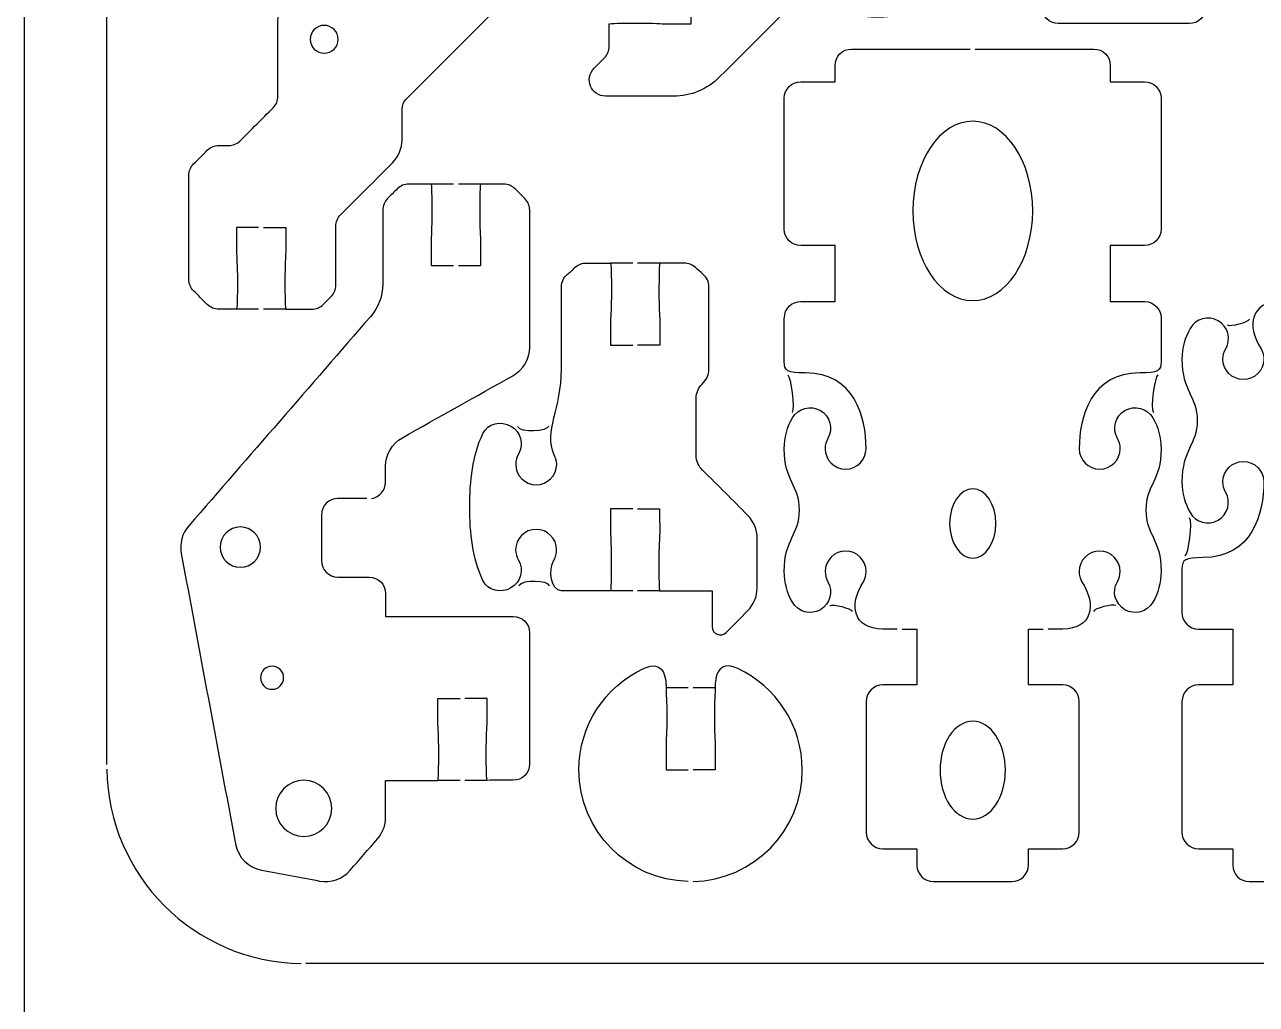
# Model space of a CAD drawing. Extents: x 0 to 410, y 0 to 455.
# Drawn here: x 0 to 75.2, y 227.5 to 287.3 of the extents above; entities that cross this region are included whole.
import ezdxf

# ---------------------------------------------------------------- set-up
doc = ezdxf.new("R2010")
doc.units = 0
doc.header["$MEASUREMENT"] = 0
doc.layers.add('DEFAULT', color=18, linetype='CONTINUOUS')

msp = doc.modelspace()

# ---------------------------------------------------------------- linework, layer by layer
at = {"layer": 'DEFAULT', "color": 18}
msp.add_lwpolyline([(410.025, 0.025), (0.025, 0.025), (0.025, 455.025), (410.025, 455.025)], close=True, dxfattribs=at)
at = {"layer": 'DEFAULT', "color": 1}
for points in [[(5.05, 242.15), (5.05, 437.847)], [(26.21, 277.58), (24.858, 277.58)], [(27.861, 277.58), (26.509, 277.58)], [(37.153, 272.757), (35.802, 272.757)], [(38.804, 272.757), (37.453, 272.757)], [(14.314, 269.935), (12.963, 269.935)], [(15.965, 269.935), (14.614, 269.935)], [(37.153, 252.755), (35.802, 252.755)], [(38.804, 252.755), (37.453, 252.755)], [(40.536, 246.818), (39.188, 246.818)], [(42.187, 246.818), (40.836, 246.818)], [(26.608, 241.177), (25.257, 241.177)], [(28.259, 241.177), (26.908, 241.177)], [(122.901, 230), (17.203, 230)]]:
    msp.add_lwpolyline(points, dxfattribs=at)
for points, knots in [([(14.614, 274.938), (15.064, 274.938), (15.515, 274.938), (15.965, 274.938), (15.965, 274.438), (15.965, 273.938), (15.965, 273.438), (15.965, 273.153), (15.916, 272.652), (15.916, 271.685), (15.916, 270.718), (15.94, 269.935), (15.965, 269.935), (16.494, 269.935), (17.023, 269.935), (17.552, 269.935), (17.817, 269.935), (18.075, 270.045), (18.262, 270.228), (18.419, 270.388), (18.577, 270.548), (18.734, 270.708), (18.921, 270.891), (19.027, 271.149), (19.027, 271.413), (19.027, 272.61), (19.027, 273.808), (19.027, 275.005), (19.027, 275.269), (19.133, 275.52), (19.32, 275.71), (20.375, 276.764), (21.429, 277.817), (22.484, 278.871), (22.858, 279.245), (23.07, 279.753), (23.07, 280.286), (23.07, 280.891), (23.07, 281.497), (23.07, 282.102), (23.07, 282.367), (23.176, 282.618), (23.363, 282.808), (26.493, 285.937), (29.623, 289.066), (32.754, 292.195), (33.128, 292.569), (33.339, 293.077), (33.339, 293.614), (33.339, 298.491), (33.339, 303.369), (33.339, 308.247), (33.339, 308.783), (33.128, 309.291), (32.754, 309.669), (32.29, 310.131), (31.827, 310.593), (31.364, 311.055), (31.177, 311.238), (30.919, 311.344), (30.655, 311.344), (30.171, 311.344), (29.688, 311.344), (29.205, 311.344), (28.651, 311.344), (28.206, 310.9), (28.206, 310.349), (28.206, 309.983), (28.206, 309.616), (28.206, 309.249), (27.501, 309.249), (26.795, 309.249), (26.09, 309.249), (25.536, 309.249), (25.091, 308.797), (25.091, 308.247), (25.091, 307.774), (25.091, 307.301), (25.091, 306.829), (24.025, 306.829), (22.958, 306.829), (21.892, 306.829), (21.863, 306.829), (21.842, 306.046), (21.842, 305.079), (21.842, 304.109), (21.892, 303.611), (21.892, 303.329), (21.892, 302.829), (21.892, 302.33), (21.892, 301.83), (21.441, 301.83), (20.991, 301.83), (20.54, 301.83)], [0, 0, 0, 0, 3.83, 3.83, 3.83, 8.08, 8.08, 8.08, 9.08, 9.08, 9.08, 10.08, 10.08, 10.08, 14.58, 14.58, 14.58, 15.58, 15.58, 15.58, 17.489241, 17.489241, 17.489241, 18.489241, 18.489241, 18.489241, 28.669241, 28.669241, 28.669241, 29.669241, 29.669241, 29.669241, 42.347667, 42.347667, 42.347667, 43.347667, 43.347667, 43.347667, 48.497667, 48.497667, 48.497667, 49.497667, 49.497667, 49.497667, 87.136962, 87.136962, 87.136962, 88.136962, 88.136962, 88.136962, 129.616962, 129.616962, 129.616962, 130.616962, 130.616962, 130.616962, 136.181897, 136.181897, 136.181897, 137.181897, 137.181897, 137.181897, 141.291897, 141.291897, 141.291897, 142.291897, 142.291897, 142.291897, 145.411897, 145.411897, 145.411897, 151.411897, 151.411897, 151.411897, 152.411897, 152.411897, 152.411897, 156.431897, 156.431897, 156.431897, 165.501897, 165.501897, 165.501897, 166.501897, 166.501897, 166.501897, 167.501897, 167.501897, 167.501897, 171.751897, 171.751897, 171.751897, 175.581897, 175.581897, 175.581897, 175.581897]), ([(74.138, 293.518), (74.138, 292.836), (74.138, 292.154), (74.138, 291.472), (74.138, 290.918), (73.686, 290.47), (73.136, 290.47), (72.804, 290.47), (72.473, 290.47), (72.141, 290.47), (72.14, 289.772), (72.139, 289.073), (72.138, 288.375), (72.138, 287.821), (71.69, 287.373), (71.136, 287.373), (68.47, 287.374), (65.804, 287.375), (63.138, 287.377), (62.588, 287.377), (62.14, 287.825), (62.14, 288.378), (62.14, 289.077), (62.14, 289.775), (62.14, 290.474), (61.001, 290.474), (59.861, 290.474), (58.722, 290.474), (58.722, 290.468), (58.722, 290.462), (58.722, 290.456), (56.985, 290.456), (55.248, 290.456), (53.511, 290.456), (53.511, 289.897), (53.511, 289.337), (53.511, 288.777), (53.511, 288.227), (53.063, 287.779), (52.509, 287.779), (52.242, 287.779), (51.975, 287.779), (51.708, 287.779), (51.444, 287.779), (51.19, 287.881), (51.003, 288.068), (50.474, 288.597), (49.944, 289.126), (49.415, 289.655), (49.027, 290.044), (48.392, 290.044), (48.004, 289.655), (46.157, 287.809), (44.309, 285.963), (42.462, 284.117), (41.711, 283.365), (40.695, 282.946), (39.636, 282.946), (38.259, 282.946), (36.882, 282.946), (35.505, 282.946), (34.613, 282.946), (34.168, 284.022), (34.796, 284.653), (35.007, 284.864), (35.217, 285.074), (35.428, 285.285), (35.611, 285.472), (35.717, 285.722), (35.717, 285.987), (35.717, 286.445), (35.717, 286.904), (35.717, 287.362), (35.717, 287.391), (36.5, 287.412), (37.467, 287.412), (38.433, 287.412), (38.931, 287.362), (39.217, 287.362), (39.716, 287.362), (40.216, 287.362), (40.716, 287.362), (40.716, 287.812), (40.716, 288.261), (40.716, 288.71)], [0, 0, 0, 0, 5.8, 5.8, 5.8, 6.8, 6.8, 6.8, 9.62, 9.62, 9.62, 15.560008, 15.560008, 15.560008, 16.560008, 16.560008, 16.560008, 39.230011, 39.230011, 39.230011, 40.230011, 40.230011, 40.230011, 46.170011, 46.170011, 46.170011, 55.860011, 55.860011, 55.860011, 55.910011, 55.910011, 55.910011, 70.680011, 70.680011, 70.680011, 75.440011, 75.440011, 75.440011, 76.440011, 76.440011, 76.440011, 78.710011, 78.710011, 78.710011, 79.710011, 79.710011, 79.710011, 86.073972, 86.073972, 86.073972, 87.073972, 87.073972, 87.073972, 109.284197, 109.284197, 109.284197, 110.284197, 110.284197, 110.284197, 121.994197, 121.994197, 121.994197, 122.994197, 122.994197, 122.994197, 125.525639, 125.525639, 125.525639, 126.525639, 126.525639, 126.525639, 130.425639, 130.425639, 130.425639, 131.425639, 131.425639, 131.425639, 132.425639, 132.425639, 132.425639, 136.675639, 136.675639, 136.675639, 140.495639, 140.495639, 140.495639, 140.495639]), ([(14.314, 274.938), (13.865, 274.938), (13.416, 274.938), (12.966, 274.938), (12.966, 274.438), (12.966, 273.938), (12.966, 273.438), (12.966, 273.153), (13.016, 272.652), (13.016, 271.685), (13.016, 270.718), (12.995, 269.935), (12.966, 269.935), (12.604, 269.935), (12.242, 269.935), (11.88, 269.935), (11.615, 269.935), (11.361, 270.045), (11.174, 270.228), (10.898, 270.506), (10.622, 270.783), (10.345, 271.061), (10.158, 271.244), (10.052, 271.502), (10.052, 271.766), (10.052, 273.879), (10.052, 275.992), (10.052, 278.106), (10.052, 278.377), (10.158, 278.628), (10.345, 278.818), (10.622, 279.092), (10.898, 279.366), (11.174, 279.64), (11.361, 279.827), (11.615, 279.933), (11.88, 279.933), (12.081, 279.933), (12.282, 279.933), (12.483, 279.933), (12.751, 279.933), (13.005, 280.039), (13.192, 280.229), (13.861, 280.898), (14.53, 281.567), (15.199, 282.237), (15.386, 282.42), (15.492, 282.678), (15.492, 282.942), (15.492, 284.493), (15.492, 286.044), (15.492, 287.595), (15.492, 287.86), (15.598, 288.11), (15.785, 288.301), (17.182, 289.698), (18.579, 291.095), (19.976, 292.492), (20.315, 292.83), (20.763, 293.032), (21.239, 293.067)], [0, 0, 0, 0, 3.82, 3.82, 3.82, 8.07, 8.07, 8.07, 9.07, 9.07, 9.07, 10.07, 10.07, 10.07, 13.15, 13.15, 13.15, 14.15, 14.15, 14.15, 17.48048, 17.48048, 17.48048, 18.48048, 18.48048, 18.48048, 36.45048, 36.45048, 36.45048, 37.45048, 37.45048, 37.45048, 40.75977, 40.75977, 40.75977, 41.75977, 41.75977, 41.75977, 43.46977, 43.46977, 43.46977, 44.46977, 44.46977, 44.46977, 52.516646, 52.516646, 52.516646, 53.516646, 53.516646, 53.516646, 66.706646, 66.706646, 66.706646, 67.706646, 67.706646, 67.706646, 84.507503, 84.507503, 84.507503, 85.507503, 85.507503, 85.507503, 85.507503]), ([(17.464, 286.418), (17.464, 286.888), (17.845, 287.269), (18.314, 287.269), (18.786, 287.269), (19.167, 286.888), (19.167, 286.418), (19.167, 285.946), (18.786, 285.565), (18.314, 285.565), (17.845, 285.565), (17.464, 285.946), (17.464, 286.418)], [1, 1, 1, 1, 2, 2, 2, 3, 3, 3, 4, 4, 4, 5, 5, 5, 5]), ([(53.31, 250.416), (53.009, 250.416), (52.708, 250.416), (52.407, 250.416), (50.622, 250.416), (50.318, 251.873), (51.236, 253.305), (51.352, 253.485), (51.405, 253.7), (51.405, 253.93), (51.405, 254.618), (50.844, 255.178), (50.153, 255.178), (49.465, 255.178), (48.904, 254.618), (48.904, 253.93), (48.904, 253.7), (48.964, 253.489), (49.073, 253.305), (49.419, 252.709), (49.211, 251.94), (48.615, 251.594), (48.015, 251.252), (47.253, 251.457), (46.907, 252.053), (46.586, 252.603), (46.403, 253.245), (46.403, 253.93), (46.403, 255.912), (47.334, 256.159), (47.334, 257.68), (47.334, 259.197), (46.403, 259.444), (46.403, 261.426), (46.403, 262.111), (46.586, 262.753), (46.904, 263.303), (47.249, 263.903), (48.015, 264.107), (48.611, 263.762), (49.211, 263.416), (49.415, 262.65), (49.07, 262.051), (48.96, 261.867), (48.9, 261.655), (48.9, 261.426), (48.9, 260.738), (49.461, 260.177), (50.153, 260.177), (50.841, 260.177), (51.401, 260.738), (51.401, 261.426), (51.401, 263.363), (50.689, 266.048), (47.697, 266.048), (46.586, 266.048), (46.403, 266.164), (46.403, 266.753), (46.403, 267.639), (46.403, 268.524), (46.403, 269.41), (46.406, 269.41), (46.41, 269.41), (46.413, 269.41), (46.413, 269.963), (46.861, 270.408), (47.415, 270.408), (48.114, 270.408), (48.812, 270.408), (49.511, 270.408), (49.511, 271.547), (49.511, 272.687), (49.511, 273.826), (48.81, 273.826), (48.109, 273.826), (47.408, 273.826), (46.858, 273.826), (46.41, 274.274), (46.41, 274.825), (46.41, 277.491), (46.41, 280.156), (46.41, 282.822), (46.41, 283.376), (46.854, 283.824), (47.408, 283.824), (48.109, 283.825), (48.81, 283.826), (49.511, 283.828), (49.511, 284.159), (49.511, 284.491), (49.511, 284.822), (49.511, 285.376), (49.959, 285.824), (50.509, 285.824), (52.927, 285.824), (55.344, 285.824), (57.762, 285.824)], [0, 0, 0, 0, 2.56, 2.56, 2.56, 3.56, 3.56, 3.56, 4.56, 4.56, 4.56, 5.56, 5.56, 5.56, 6.56, 6.56, 6.56, 7.56, 7.56, 7.56, 8.56, 8.56, 8.56, 9.56, 9.56, 9.56, 10.56, 10.56, 10.56, 11.56, 11.56, 11.56, 12.56, 12.56, 12.56, 13.56, 13.56, 13.56, 14.56, 14.56, 14.56, 15.56, 15.56, 15.56, 16.56, 16.56, 16.56, 17.56, 17.56, 17.56, 18.56, 18.56, 18.56, 19.56, 19.56, 19.56, 20.56, 20.56, 20.56, 28.09, 28.09, 28.09, 28.12, 28.12, 28.12, 29.12, 29.12, 29.12, 35.06, 35.06, 35.06, 44.75, 44.75, 44.75, 50.71, 50.71, 50.71, 51.71, 51.71, 51.71, 74.38, 74.38, 74.38, 75.38, 75.38, 75.38, 81.340008, 81.340008, 81.340008, 84.160008, 84.160008, 84.160008, 85.160008, 85.160008, 85.160008, 105.720008, 105.720008, 105.720008, 105.720008]), ([(58.062, 285.824), (60.478, 285.824), (62.895, 285.824), (65.311, 285.824), (65.865, 285.824), (66.313, 285.376), (66.313, 284.822), (66.313, 284.491), (66.313, 284.159), (66.313, 283.828), (67.012, 283.826), (67.71, 283.825), (68.409, 283.824), (68.963, 283.824), (69.411, 283.376), (69.411, 282.822), (69.411, 280.158), (69.411, 277.493), (69.411, 274.828), (69.411, 274.278), (68.959, 273.826), (68.409, 273.826), (67.71, 273.826), (67.012, 273.826), (66.313, 273.826), (66.313, 272.687), (66.313, 271.547), (66.313, 270.408), (67.014, 270.408), (67.715, 270.408), (68.416, 270.408), (68.966, 270.408), (69.414, 269.96), (69.414, 269.41), (69.414, 268.524), (69.414, 267.639), (69.414, 266.753), (69.414, 266.164), (69.234, 266.048), (68.123, 266.048), (65.132, 266.048), (64.415, 263.363), (64.415, 261.426), (64.415, 260.738), (64.976, 260.177), (65.664, 260.177), (66.356, 260.177), (66.917, 260.738), (66.917, 261.426), (66.917, 261.655), (66.857, 261.867), (66.747, 262.051), (66.402, 262.65), (66.606, 263.416), (67.206, 263.762), (67.802, 264.107), (68.568, 263.903), (68.913, 263.303), (69.231, 262.753), (69.414, 262.111), (69.414, 261.426), (69.414, 259.444), (68.483, 259.197), (68.483, 257.68), (68.483, 256.159), (69.414, 255.912), (69.414, 253.93), (69.414, 253.245), (69.231, 252.603), (68.91, 252.053), (68.564, 251.457), (67.802, 251.252), (67.202, 251.594), (66.606, 251.94), (66.398, 252.709), (66.744, 253.305), (66.853, 253.489), (66.913, 253.7), (66.913, 253.93), (66.913, 254.618), (66.352, 255.178), (65.664, 255.178), (64.973, 255.178), (64.412, 254.618), (64.412, 253.93), (64.412, 253.7), (64.468, 253.485), (64.581, 253.305), (65.502, 251.873), (65.199, 250.416), (63.41, 250.416), (63.11, 250.416), (62.81, 250.416), (62.51, 250.416)], [0, 0, 0, 0, 20.55, 20.55, 20.55, 21.55, 21.55, 21.55, 24.37, 24.37, 24.37, 30.310008, 30.310008, 30.310008, 31.310008, 31.310008, 31.310008, 53.970008, 53.970008, 53.970008, 54.970008, 54.970008, 54.970008, 60.910008, 60.910008, 60.910008, 70.600008, 70.600008, 70.600008, 76.560008, 76.560008, 76.560008, 77.560008, 77.560008, 77.560008, 85.090008, 85.090008, 85.090008, 86.090008, 86.090008, 86.090008, 87.090008, 87.090008, 87.090008, 88.090008, 88.090008, 88.090008, 89.090008, 89.090008, 89.090008, 90.090008, 90.090008, 90.090008, 91.090008, 91.090008, 91.090008, 92.090008, 92.090008, 92.090008, 93.090008, 93.090008, 93.090008, 94.090008, 94.090008, 94.090008, 95.090008, 95.090008, 95.090008, 96.090008, 96.090008, 96.090008, 97.090008, 97.090008, 97.090008, 98.090008, 98.090008, 98.090008, 99.090008, 99.090008, 99.090008, 100.090008, 100.090008, 100.090008, 101.090008, 101.090008, 101.090008, 102.090008, 102.090008, 102.090008, 103.090008, 103.090008, 103.090008, 105.640008, 105.640008, 105.640008, 105.640008]), ([(54.254, 275.942), (54.254, 278.965), (55.891, 281.417), (57.912, 281.417), (59.933, 281.417), (61.574, 278.965), (61.574, 275.942), (61.574, 272.915), (59.933, 270.463), (57.912, 270.463), (55.891, 270.463), (54.254, 272.915), (54.254, 275.942)], [1, 1, 1, 1, 2, 2, 2, 3, 3, 3, 4, 4, 4, 5, 5, 5, 5]), ([(26.21, 272.581), (25.76, 272.581), (25.311, 272.581), (24.862, 272.581), (24.862, 273.081), (24.862, 273.581), (24.862, 274.08), (24.862, 274.366), (24.911, 274.863), (24.911, 275.83), (24.911, 276.797), (24.89, 277.58), (24.862, 277.58), (24.403, 277.58), (23.945, 277.58), (23.486, 277.58), (23.222, 277.58), (22.964, 277.474), (22.777, 277.287), (22.58, 277.091), (22.382, 276.894), (22.184, 276.698), (21.997, 276.511), (21.892, 276.257), (21.892, 275.989), (21.892, 274.481), (21.892, 272.974), (21.892, 271.466), (21.892, 270.743), (21.631, 270.045), (21.154, 269.498), (17.45, 265.236), (13.746, 260.975), (10.042, 256.713), (9.643, 256.251), (9.474, 255.634), (9.587, 255.034), (10.691, 249.12), (11.795, 243.206), (12.899, 237.293), (13.047, 236.481), (13.682, 235.85), (14.494, 235.695), (15.67, 235.473), (16.846, 235.252), (18.022, 235.031), (18.72, 234.901), (19.436, 235.148), (19.902, 235.688), (20.458, 236.327), (21.014, 236.967), (21.571, 237.607), (21.885, 237.97), (22.061, 238.436), (22.061, 238.919), (22.061, 239.672), (22.061, 240.424), (22.061, 241.177), (23.127, 241.177), (24.194, 241.177), (25.261, 241.177), (25.289, 241.177), (25.31, 241.96), (25.31, 242.927), (25.31, 243.893), (25.261, 244.391), (25.261, 244.676), (25.261, 245.176), (25.261, 245.676), (25.261, 246.176), (25.71, 246.176), (26.159, 246.176), (26.608, 246.176)], [0, 0, 0, 0, 3.82, 3.82, 3.82, 8.07, 8.07, 8.07, 9.07, 9.07, 9.07, 10.07, 10.07, 10.07, 13.97, 13.97, 13.97, 14.97, 14.97, 14.97, 17.338818, 17.338818, 17.338818, 18.338818, 18.338818, 18.338818, 31.158818, 31.158818, 31.158818, 32.158818, 32.158818, 32.158818, 80.175353, 80.175353, 80.175353, 81.175353, 81.175353, 81.175353, 132.334479, 132.334479, 132.334479, 133.334479, 133.334479, 133.334479, 143.509665, 143.509665, 143.509665, 144.509665, 144.509665, 144.509665, 151.718444, 151.718444, 151.718444, 152.718444, 152.718444, 152.718444, 159.118444, 159.118444, 159.118444, 168.188444, 168.188444, 168.188444, 169.188444, 169.188444, 169.188444, 170.188444, 170.188444, 170.188444, 174.438444, 174.438444, 174.438444, 178.258444, 178.258444, 178.258444, 178.258444]), ([(21.211, 258.392), (21.694, 258.463), (22.064, 258.879), (22.064, 259.38), (22.064, 259.705), (22.064, 260.029), (22.064, 260.354), (22.064, 261.077), (22.456, 261.744), (23.088, 262.096), (25.338, 263.358), (27.589, 264.62), (29.84, 265.882), (30.471, 266.235), (30.863, 266.901), (30.863, 267.624), (30.863, 270.413), (30.863, 273.201), (30.863, 275.989), (30.863, 276.257), (30.757, 276.511), (30.566, 276.698), (30.37, 276.894), (30.174, 277.091), (29.977, 277.287), (29.79, 277.474), (29.536, 277.58), (29.272, 277.58), (28.801, 277.58), (28.331, 277.58), (27.861, 277.58), (27.836, 277.58), (27.811, 276.797), (27.811, 275.83), (27.811, 274.863), (27.861, 274.366), (27.861, 274.08), (27.861, 273.581), (27.861, 273.081), (27.861, 272.581), (27.41, 272.581), (26.96, 272.581), (26.509, 272.581)], [0, 0, 0, 0, 1, 1, 1, 3.76, 3.76, 3.76, 4.76, 4.76, 4.76, 26.702482, 26.702482, 26.702482, 27.702482, 27.702482, 27.702482, 51.412482, 51.412482, 51.412482, 52.412482, 52.412482, 52.412482, 54.774218, 54.774218, 54.774218, 55.774218, 55.774218, 55.774218, 59.774218, 59.774218, 59.774218, 60.774218, 60.774218, 60.774218, 61.774218, 61.774218, 61.774218, 66.024218, 66.024218, 66.024218, 69.854218, 69.854218, 69.854218, 69.854218]), ([(37.153, 257.754), (36.701, 257.754), (36.25, 257.754), (35.798, 257.754), (35.799, 257.254), (35.8, 256.754), (35.802, 256.254), (35.802, 255.972), (35.851, 255.471), (35.847, 254.508), (35.847, 253.556), (35.823, 252.78), (35.798, 252.755), (34.799, 252.755), (33.799, 252.755), (32.799, 252.755), (32.136, 252.755), (31.992, 254.028), (32.337, 254.625), (32.443, 254.808), (32.507, 255.023), (32.507, 255.249), (32.507, 255.94), (31.946, 256.501), (31.258, 256.501), (30.566, 256.501), (30.005, 255.94), (30.005, 255.249), (30.005, 255.023), (30.065, 254.815), (30.175, 254.628), (30.524, 254.035), (30.316, 253.27), (29.716, 252.921), (29.12, 252.579), (28.298, 252.748), (28.005, 253.372), (27.37, 254.723), (27.201, 256.283), (27.201, 257.863), (27.201, 259.44), (27.367, 261.003), (28.005, 262.347), (28.302, 262.975), (29.12, 263.151), (29.72, 262.802), (30.316, 262.46), (30.524, 261.694), (30.178, 261.095), (30.073, 260.911), (30.009, 260.696), (30.009, 260.47), (30.009, 259.779), (30.57, 259.218), (31.258, 259.218), (31.949, 259.218), (32.51, 259.779), (32.51, 260.47), (32.51, 260.696), (32.429, 260.897), (32.341, 261.091), (31.734, 262.435), (32.803, 263.906), (32.803, 266.28), (32.803, 267.54), (32.796, 270.052), (32.803, 271.307), (32.803, 271.604), (32.934, 271.886), (33.163, 272.073), (33.329, 272.207), (33.491, 272.348), (33.646, 272.5), (33.823, 272.669), (34.069, 272.757), (34.323, 272.761), (34.817, 272.76), (35.311, 272.759), (35.805, 272.757), (35.833, 272.729), (35.855, 271.957), (35.855, 271.008), (35.855, 270.045), (35.802, 269.544), (35.805, 269.254), (35.804, 268.755), (35.803, 268.255), (35.802, 267.755), (36.252, 267.755), (36.702, 267.755), (37.153, 267.755)], [0, 0, 0, 0, 3.84, 3.84, 3.84, 8.090012, 8.090012, 8.090012, 9.090012, 9.090012, 9.090012, 10.090012, 10.090012, 10.090012, 18.590012, 18.590012, 18.590012, 19.590012, 19.590012, 19.590012, 20.590012, 20.590012, 20.590012, 21.590012, 21.590012, 21.590012, 22.590012, 22.590012, 22.590012, 23.590012, 23.590012, 23.590012, 24.590012, 24.590012, 24.590012, 25.590012, 25.590012, 25.590012, 26.590012, 26.590012, 26.590012, 27.590012, 27.590012, 27.590012, 28.590012, 28.590012, 28.590012, 29.590012, 29.590012, 29.590012, 30.590012, 30.590012, 30.590012, 31.590012, 31.590012, 31.590012, 32.590012, 32.590012, 32.590012, 33.590012, 33.590012, 33.590012, 34.590012, 34.590012, 34.590012, 35.590012, 35.590012, 35.590012, 36.590012, 36.590012, 36.590012, 37.590012, 37.590012, 37.590012, 38.590012, 38.590012, 38.590012, 42.790024, 42.790024, 42.790024, 43.790024, 43.790024, 43.790024, 44.790024, 44.790024, 44.790024, 49.040035, 49.040035, 49.040035, 52.870035, 52.870035, 52.870035, 52.870035]), ([(37.453, 257.754), (37.901, 257.754), (38.349, 257.754), (38.797, 257.754), (38.798, 257.254), (38.799, 256.754), (38.8, 256.254), (38.797, 255.969), (38.747, 255.471), (38.747, 254.505), (38.747, 253.559), (38.768, 252.783), (38.797, 252.755), (39.864, 252.755), (40.932, 252.755), (42, 252.755), (42, 252.023), (42, 251.292), (42, 250.561), (42, 250.113), (42.536, 249.89), (42.85, 250.204), (43.288, 250.642), (43.725, 251.079), (44.162, 251.517), (44.536, 251.891), (44.748, 252.399), (44.748, 252.928), (44.749, 253.937), (44.75, 254.946), (44.752, 255.955), (44.752, 256.484), (44.54, 256.995), (44.166, 257.369), (43.262, 258.275), (42.357, 259.18), (41.45, 260.082), (41.438, 260.094), (41.426, 260.106), (41.414, 260.117), (41.171, 260.347), (41.026, 260.671), (41.026, 261.01), (41.027, 262.175), (41.029, 263.341), (41.03, 264.506), (41.03, 264.834), (41.16, 265.141), (41.39, 265.367), (41.637, 265.61), (41.806, 265.921), (41.806, 266.27), (41.806, 267.949), (41.806, 269.628), (41.806, 271.307), (41.809, 271.604), (41.675, 271.886), (41.443, 272.073), (41.284, 272.204), (41.125, 272.341), (40.977, 272.486), (40.793, 272.662), (40.546, 272.757), (40.292, 272.757), (39.796, 272.757), (39.3, 272.757), (38.804, 272.757), (38.779, 272.733), (38.754, 271.96), (38.754, 271.011), (38.754, 270.045), (38.8, 269.54), (38.804, 269.254), (38.803, 268.755), (38.801, 268.255), (38.8, 267.755), (38.351, 267.755), (37.902, 267.755), (37.453, 267.755)], [0, 0, 0, 0, 3.81, 3.81, 3.81, 8.060012, 8.060012, 8.060012, 9.060012, 9.060012, 9.060012, 10.060012, 10.060012, 10.060012, 19.140012, 19.140012, 19.140012, 25.360012, 25.360012, 25.360012, 26.360012, 26.360012, 26.360012, 31.620886, 31.620886, 31.620886, 32.620886, 32.620886, 32.620886, 41.200892, 41.200892, 41.200892, 42.200892, 42.200892, 42.200892, 53.09741, 53.09741, 53.09741, 53.238831, 53.238831, 53.238831, 54.238831, 54.238831, 54.238831, 64.148836, 64.148836, 64.148836, 65.148836, 65.148836, 65.148836, 66.148836, 66.148836, 66.148836, 80.428836, 80.428836, 80.428836, 81.428836, 81.428836, 81.428836, 82.428836, 82.428836, 82.428836, 83.428836, 83.428836, 83.428836, 87.648836, 87.648836, 87.648836, 88.648836, 88.648836, 88.648836, 89.648836, 89.648836, 89.648836, 93.898848, 93.898848, 93.898848, 97.718848, 97.718848, 97.718848, 97.718848]), ([(77.592, 270.408), (77.292, 270.408), (76.992, 270.408), (76.692, 270.408), (74.904, 270.408), (74.6, 268.951), (75.521, 267.519), (75.634, 267.339), (75.69, 267.124), (75.69, 266.894), (75.69, 266.206), (75.129, 265.645), (74.438, 265.645), (73.75, 265.645), (73.189, 266.206), (73.189, 266.894), (73.189, 267.124), (73.249, 267.335), (73.358, 267.519), (73.704, 268.115), (73.496, 268.884), (72.9, 269.23), (72.3, 269.572), (71.538, 269.367), (71.192, 268.771), (70.871, 268.221), (70.688, 267.579), (70.688, 266.894), (70.688, 264.912), (71.619, 264.665), (71.619, 263.144), (71.619, 261.627), (70.688, 261.38), (70.688, 259.398), (70.688, 258.713), (70.871, 258.071), (71.189, 257.521), (71.534, 256.921), (72.3, 256.717), (72.896, 257.062), (73.496, 257.408), (73.701, 258.174), (73.355, 258.773), (73.245, 258.957), (73.185, 259.168), (73.185, 259.398), (73.185, 260.086), (73.746, 260.647), (74.438, 260.647), (75.126, 260.647), (75.687, 260.086), (75.687, 259.398), (75.687, 257.461), (74.971, 254.776), (71.979, 254.776), (70.868, 254.776), (70.688, 254.66), (70.688, 254.071), (70.688, 253.185), (70.688, 252.3), (70.688, 251.414), (70.688, 250.864), (71.136, 250.416), (71.686, 250.416), (72.387, 250.416), (73.088, 250.416), (73.789, 250.416), (73.789, 249.277), (73.789, 248.137), (73.789, 246.998), (73.09, 246.998), (72.392, 246.998), (71.693, 246.998), (71.143, 246.998), (70.691, 246.546), (70.691, 245.996), (70.691, 243.331), (70.691, 240.666), (70.691, 238.002), (70.691, 237.448), (71.139, 237), (71.693, 237), (72.392, 236.999), (73.09, 236.997), (73.789, 236.996), (73.789, 236.665), (73.789, 236.333), (73.789, 236.001), (73.789, 235.448), (74.237, 235), (74.791, 235), (77.207, 235), (79.624, 235), (82.04, 235)], [0, 0, 0, 0, 2.55, 2.55, 2.55, 3.55, 3.55, 3.55, 4.55, 4.55, 4.55, 5.55, 5.55, 5.55, 6.55, 6.55, 6.55, 7.55, 7.55, 7.55, 8.55, 8.55, 8.55, 9.55, 9.55, 9.55, 10.55, 10.55, 10.55, 11.55, 11.55, 11.55, 12.55, 12.55, 12.55, 13.55, 13.55, 13.55, 14.55, 14.55, 14.55, 15.55, 15.55, 15.55, 16.55, 16.55, 16.55, 17.55, 17.55, 17.55, 18.55, 18.55, 18.55, 19.55, 19.55, 19.55, 20.55, 20.55, 20.55, 28.08, 28.08, 28.08, 29.08, 29.08, 29.08, 35.04, 35.04, 35.04, 44.73, 44.73, 44.73, 50.67, 50.67, 50.67, 51.67, 51.67, 51.67, 74.33, 74.33, 74.33, 75.33, 75.33, 75.33, 81.270008, 81.270008, 81.270008, 84.090008, 84.090008, 84.090008, 85.090008, 85.090008, 85.090008, 105.640008, 105.640008, 105.640008, 105.640008]), ([(56.501, 256.86), (56.501, 258.028), (57.132, 258.976), (57.915, 258.976), (58.695, 258.976), (59.327, 258.028), (59.327, 256.86), (59.327, 255.692), (58.695, 254.747), (57.915, 254.747), (57.132, 254.747), (56.501, 255.692), (56.501, 256.86)], [1, 1, 1, 1, 2, 2, 2, 3, 3, 3, 4, 4, 4, 5, 5, 5, 5]), ([(20.911, 258.382), (20.324, 258.382), (19.737, 258.382), (19.151, 258.382), (18.597, 258.382), (18.149, 257.934), (18.149, 257.383), (18.149, 256.451), (18.149, 255.518), (18.149, 254.586), (18.149, 254.035), (18.597, 253.587), (19.151, 253.587), (19.788, 253.587), (20.425, 253.587), (21.063, 253.587), (21.613, 253.587), (22.061, 253.143), (22.061, 252.589), (22.061, 252.119), (22.061, 251.648), (22.061, 251.178), (24.66, 251.178), (27.259, 251.178), (29.857, 251.178), (30.408, 251.178), (30.859, 250.73), (30.859, 250.176), (30.859, 247.511), (30.859, 244.847), (30.859, 242.182), (30.859, 241.628), (30.411, 241.18), (29.857, 241.18), (29.325, 241.179), (28.792, 241.178), (28.259, 241.177), (28.235, 241.177), (28.21, 241.96), (28.21, 242.927), (28.21, 243.893), (28.259, 244.391), (28.259, 244.676), (28.259, 245.176), (28.259, 245.676), (28.259, 246.176), (27.809, 246.176), (27.358, 246.176), (26.908, 246.176)], [0, 0, 0, 0, 4.99, 4.99, 4.99, 5.99, 5.99, 5.99, 13.92, 13.92, 13.92, 14.92, 14.92, 14.92, 20.34, 20.34, 20.34, 21.34, 21.34, 21.34, 25.34, 25.34, 25.34, 47.44, 47.44, 47.44, 48.44, 48.44, 48.44, 71.1, 71.1, 71.1, 72.1, 72.1, 72.1, 76.630011, 76.630011, 76.630011, 77.630011, 77.630011, 77.630011, 78.630011, 78.630011, 78.630011, 82.880011, 82.880011, 82.880011, 86.710011, 86.710011, 86.710011, 86.710011]), ([(14.43, 255.416), (14.43, 254.735), (13.876, 254.185), (13.198, 254.185), (12.518, 254.185), (11.967, 254.735), (11.967, 255.416), (11.967, 256.097), (12.518, 256.647), (13.198, 256.647), (13.876, 256.647), (14.43, 256.097), (14.43, 255.416)], [1, 1, 1, 1, 2, 2, 2, 3, 3, 3, 4, 4, 4, 5, 5, 5, 5]), ([(53.61, 250.416), (53.91, 250.416), (54.21, 250.416), (54.509, 250.416), (54.509, 249.277), (54.509, 248.137), (54.509, 246.998), (53.811, 246.998), (53.112, 246.998), (52.414, 246.998), (51.86, 246.998), (51.412, 246.55), (51.412, 245.999), (51.412, 243.333), (51.412, 240.668), (51.412, 238.002), (51.412, 237.448), (51.86, 237), (52.414, 237), (53.112, 236.999), (53.811, 236.997), (54.509, 236.996), (54.509, 236.665), (54.509, 236.333), (54.509, 236.001), (54.509, 235.448), (54.957, 235), (55.511, 235), (57.112, 235), (58.712, 235), (60.313, 235), (60.863, 235), (61.311, 235.448), (61.311, 236.001), (61.311, 236.333), (61.311, 236.665), (61.311, 236.996), (62.012, 236.997), (62.713, 236.999), (63.414, 237), (63.967, 237), (64.412, 237.448), (64.412, 238.002), (64.412, 240.668), (64.412, 243.333), (64.412, 245.999), (64.412, 246.55), (63.964, 246.998), (63.414, 246.998), (62.713, 246.998), (62.012, 246.998), (61.311, 246.998), (61.311, 248.137), (61.311, 249.277), (61.311, 250.416), (61.611, 250.416), (61.911, 250.416), (62.211, 250.416)], [0, 0, 0, 0, 2.55, 2.55, 2.55, 12.24, 12.24, 12.24, 18.18, 18.18, 18.18, 19.18, 19.18, 19.18, 41.85, 41.85, 41.85, 42.85, 42.85, 42.85, 48.790008, 48.790008, 48.790008, 51.610008, 51.610008, 51.610008, 52.610008, 52.610008, 52.610008, 66.220008, 66.220008, 66.220008, 67.220008, 67.220008, 67.220008, 70.040008, 70.040008, 70.040008, 76.000017, 76.000017, 76.000017, 77.000017, 77.000017, 77.000017, 99.670017, 99.670017, 99.670017, 100.670017, 100.670017, 100.670017, 106.630017, 106.630017, 106.630017, 116.320017, 116.320017, 116.320017, 118.870017, 118.870017, 118.870017, 118.870017]), ([(40.536, 235.003), (36.842, 235.084), (33.872, 238.101), (33.872, 241.815), (33.872, 244.553), (35.481, 246.909), (37.805, 247.996), (39.051, 248.578), (39.188, 247.47), (39.188, 246.818), (39.188, 246.465), (39.238, 246.034), (39.238, 245.068), (39.238, 244.101), (39.188, 243.604), (39.188, 243.318), (39.188, 242.817), (39.188, 242.316), (39.188, 241.815), (39.637, 241.815), (40.087, 241.815), (40.536, 241.815)], [0, 0, 0, 0, 1, 1, 1, 2, 2, 2, 3, 3, 3, 4, 4, 4, 5, 5, 5, 9.26, 9.26, 9.26, 13.08, 13.08, 13.08, 13.08]), ([(40.836, 235.003), (44.536, 235.081), (47.507, 238.101), (47.507, 241.815), (47.507, 244.553), (45.895, 246.913), (43.57, 247.996), (42.324, 248.578), (42.187, 247.47), (42.187, 246.818), (42.187, 246.465), (42.138, 246.034), (42.138, 245.068), (42.138, 244.101), (42.187, 243.604), (42.187, 243.318), (42.187, 242.817), (42.187, 242.316), (42.187, 241.815), (41.737, 241.815), (41.286, 241.815), (40.836, 241.815)], [0, 0, 0, 0, 1, 1, 1, 2, 2, 2, 3, 3, 3, 4, 4, 4, 5, 5, 5, 9.26, 9.26, 9.26, 13.09, 13.09, 13.09, 13.09]), ([(15.837, 247.44), (15.837, 247.052), (15.523, 246.734), (15.132, 246.734), (14.744, 246.734), (14.43, 247.052), (14.43, 247.44), (14.43, 247.828), (14.744, 248.146), (15.132, 248.146), (15.523, 248.146), (15.837, 247.828), (15.837, 247.44)], [1, 1, 1, 1, 2, 2, 2, 3, 3, 3, 4, 4, 4, 5, 5, 5, 5]), ([(55.919, 241.796), (55.919, 243.444), (56.811, 244.781), (57.915, 244.781), (59.016, 244.781), (59.912, 243.444), (59.912, 241.796), (59.912, 240.145), (59.016, 238.808), (57.915, 238.808), (56.811, 238.808), (55.919, 240.145), (55.919, 241.796)], [1, 1, 1, 1, 2, 2, 2, 3, 3, 3, 4, 4, 4, 5, 5, 5, 5]), ([(18.779, 239.467), (18.779, 238.521), (18.014, 237.753), (17.068, 237.753), (16.123, 237.753), (15.357, 238.521), (15.357, 239.467), (15.357, 240.413), (16.123, 241.178), (17.068, 241.178), (18.014, 241.178), (18.779, 240.413), (18.779, 239.467)], [1, 1, 1, 1, 2, 2, 2, 3, 3, 3, 4, 4, 4, 5, 5, 5, 5])]:
    msp.add_open_spline(points, degree=3, knots=knots, dxfattribs=at)
for points in [[(73.454, 268.978), (73.633, 268.861), (74.78, 269.134), (74.819, 269.341)], [(46.619, 265.939), (46.807, 265.834), (47.076, 263.872), (46.886, 263.624)], [(69.212, 265.939), (69.023, 265.834), (68.754, 263.872), (68.945, 263.624)], [(32.022, 262.807), (31.95, 262.471), (30.317, 262.377), (30.12, 262.772)], [(70.891, 254.882), (71.079, 254.987), (71.349, 256.95), (71.158, 257.198)], [(32.081, 253.05), (32.01, 253.386), (30.405, 253.449), (30.208, 253.055)], [(49.181, 251.843), (49.36, 251.96), (50.508, 251.687), (50.547, 251.48)], [(66.649, 251.843), (66.47, 251.96), (65.323, 251.687), (65.284, 251.48)], [(5.05, 241.85), (5.131, 235.341), (10.391, 230.081), (16.9, 230)]]:
    msp.add_open_spline(points, degree=3, dxfattribs=at)

doc.saveas('drawing.dxf')
